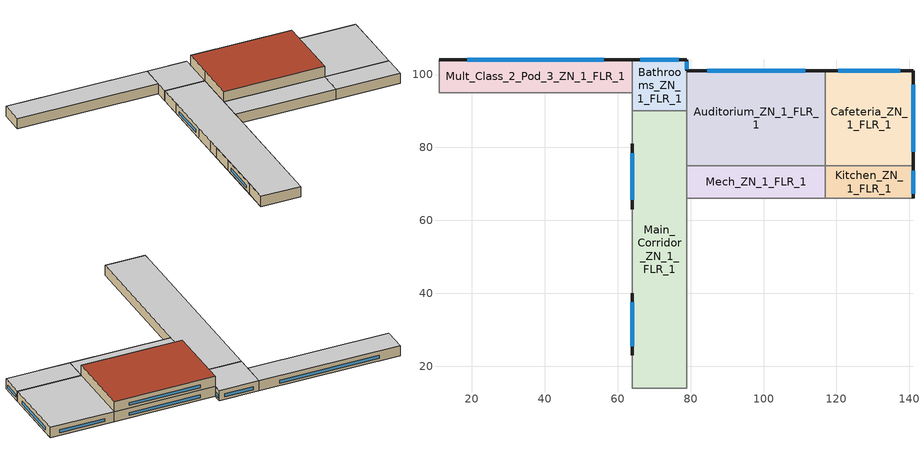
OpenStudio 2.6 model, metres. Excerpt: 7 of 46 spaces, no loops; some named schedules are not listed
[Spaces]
Kitchen_ZN_1_FLR_1
 floor ground: 141,75 141,66 117,66 117,75 z0
 wall outside (BTAP-Ext-Wall-Mass:U-0.315-:{ "cond"=>0.06} adj ext wall insulation): 141,66 141,75 z0:4
 wall to Cafeteria_ZN_1_FLR_1: 141,75 117,75 z0:4
 wall to Aux_Gym_ZN_1_FLR_1: 117,66 141,66 z0:4
 wall to Mech_ZN_1_FLR_1: 117,75 117,66 z0:4
 window (BTAP-Ext-DaylightDiffuser:U=0.210 SHGC=0.600-:{ "cond"=>0.7}): 141,67.34 141,73.66 z1:2.14
 ceiling to LIBRARY_MEDIA_CENTER_ZN_1_FLR_2: 141,66 141,75 117,75 117,66 z4
Auditorium_ZN_1_FLR_1
 floor ground: 117,101 117,75 79,75 79,101 z0
 wall outside (BTAP-Ext-Wall-Mass:U-0.315-:{ "cond"=>0.06} adj ext wall insulation): 117,101 79,101 z4:8; 117,101 79,101 z0:4
 wall to LIBRARY_MEDIA_CENTER_ZN_1_FLR_2: 117,75 117,101 z4:8
 wall to Main_Corridor_ZN_1_FLR_1: 79,90 79,75 z0:4
 wall to Cafeteria_ZN_1_FLR_1: 117,75 117,101 z0:4
 wall to Bathrooms_ZN_1_FLR_2: 79,101 79,90 z4:8
 wall to Bathrooms_ZN_1_FLR_1: 79,101 79,90 z0:4
 wall to Main_Corridor_ZN_1_FLR_2: 79,90 79,75 z4:8
 wall to Mech_ZN_1_FLR_2: 79,75 117,75 z4:8
 wall to Mech_ZN_1_FLR_1: 79,75 117,75 z0:4
 window (BTAP-Ext-DaylightDiffuser:U=0.210 SHGC=0.600-:{ "cond"=>0.7}): 111.42,101 84.58,101 z1:2.13; 111.42,101 84.58,101 z5:6.13
 roof outside (BTAP-Ext-Roof-Metal:U-0.193-:{ "cond"=>0.057} adj roof insulation): 117,75 117,101 79,101 79,75 z8
Cafeteria_ZN_1_FLR_1
 floor ground: 141,101 141,75 117,75 117,101 z0
 wall outside (BTAP-Ext-Wall-Mass:U-0.315-:{ "cond"=>0.06} adj ext wall insulation): 141,75 141,101 117,101 z0:4
 window (BTAP-Ext-DaylightDiffuser:U=0.210 SHGC=0.600-:{ "cond"=>0.7}): 141,78.83 141,97.17 / 137.47,101 120.53,101 z1:2.13
 ceiling to LIBRARY_MEDIA_CENTER_ZN_1_FLR_2: 141,75 141,101 117,101 117,75 z4
Main_Corridor_ZN_1_FLR_1
 floor ground: 79,90 79,14 64,14 64,90 z0
 wall outside (BTAP-Ext-Wall-Mass:U-0.315-:{ "cond"=>0.06} adj ext wall insulation): 64,81 64,63 / 64,40 64,23 z0:4
 wall to Mult_Class_2_Pod_1_ZN_1_FLR_1: 64,23 64,14 z0:4
 wall to Mult_Class_2_Pod_2_ZN_1_FLR_1: 64,63 64,54 z0:4
 wall to Lobby_ZN_1_FLR_1: 64,14 79,14 z0:4
 wall to Mult_Class_1_Pod_3_ZN_1_FLR_1: 64,90 64,81 z0:4
 wall to Mech_ZN_1_FLR_1: 79,66 79,75 z0:4
 wall to Mult_Class_1_Pod_2_ZN_1_FLR_1: 64,49 64,40 z0:4
 wall to Gym_ZN_1_FLR_1: 79,14 79,66 z0:4
 wall to Corridor_Pod_2_ZN_1_FLR_1: 64,54 64,49 z0:4
 wall to Bathrooms_ZN_1_FLR_1: 79,90 64,90 z0:4
 window (BTAP-Ext-DaylightDiffuser:U=0.210 SHGC=0.600-:{ "cond"=>0.7}): 64,37.49 64,25.51 / 64,78.35 64,65.65 z1:2.13
 ceiling to Main_Corridor_ZN_1_FLR_2: 79,14 79,90 64,90 64,14 z4
Bathrooms_ZN_1_FLR_1
 floor ground: 79,104 79,90 64,90 64,104 z0
 wall outside (BTAP-Ext-Wall-Mass:U-0.315-:{ "cond"=>0.06} adj ext wall insulation): 79,101 79,104 64,104 z0:4
 wall to Corridor_Pod_3_ZN_1_FLR_1: 64,95 64,90 z0:4
 wall to Mult_Class_2_Pod_3_ZN_1_FLR_1: 64,104 64,95 z0:4
 window (BTAP-Ext-DaylightDiffuser:U=0.210 SHGC=0.600-:{ "cond"=>0.7}): 79,101.46 79,103.54 z1:2.15; 76.79,104 66.21,104 z1:2.13
 ceiling to Bathrooms_ZN_1_FLR_2: 79,90 79,104 64,104 64,90 z4
Mult_Class_2_Pod_3_ZN_1_FLR_1
 floor ground: 64,104 64,95 11,95 11,104 z0
 wall outside (BTAP-Ext-Wall-Mass:U-0.315-:{ "cond"=>0.06} adj ext wall insulation): 64,104 11,104 z0:4
 wall to Corner_Class_2_Pod_3_ZN_1_FLR_1: 11,104 11,95 z0:4
 wall to Corridor_Pod_3_ZN_1_FLR_1: 11,95 64,95 z0:4
 window (BTAP-Ext-DaylightDiffuser:U=0.210 SHGC=0.600-:{ "cond"=>0.7}): 56.22,104 18.78,104 z1:2.13
 ceiling to Mult_Class_2_Pod_3_ZN_1_FLR_2: 64,95 64,104 11,104 11,95 z4
Mech_ZN_1_FLR_1
 floor ground: 117,75 117,66 79,66 79,75 z0
 wall to Gym_ZN_1_FLR_1: 79,66 117,66 z0:4
 ceiling to Mech_ZN_1_FLR_2: 117,66 117,75 79,75 79,66 z4
[Site]
Victoria Intl AP: Latitude {deg}=48.647; Longitude {deg}=-123.426; Time Zone {hr}=-8; Elevation {m}=19.5; Terrain=City
[Building]
SecondarySchool-CAN_BC_Victoria.Intl.AP.717990_CWEC2016.epw created: 2019-08-07 21:14:20 +0000: North Axis {deg}=0; Default Construction Set=BTAP-Mass at hdd = 2850.0 adj roof insulation adj ext wall insulation; Standards Number of Stories=2; Standards Number of Above Ground Stories=2; Standards Building Type=NECB2017_SecondarySchool
[ClimateZones]
Climate Zone Institution Name 1=ASHRAE; Climate Zone Document Name 1=ANSI/ASHRAE Standard 169; Climate Zone Document Year 1=2006; Climate Zone Institution Name 2=CEC; Climate Zone Document Name 2=California Climate Zone Descriptions; Climate Zone Document Year 2=1995
[Site:WaterMainsTemperature]
Calculation Method=Correlation; Annual Average Outdoor Air Temperature {C}=10.0917; Maximum Difference In Monthly Average Outdoor Air Temperatures {deltaC}=12.6
[Site:GroundTemperature:BuildingSurface]
19.527, 19.502, 19.536, 19.598, 20.002, 21.64, 22.225, 22.375, 21.449, 20.121, 19.802, 19.633
[SizingPeriod:DesignDay] Barometric Pressure {Pa}=101091; Sky Clearness=0; Rain Indicator=0; Snow Indicator=0; Day of Month=21; Daylight Saving Time Indicator=0; Humidity Indicating Type=Wetbulb; Dry-Bulb Temperature Range Modifier Type=DefaultMultipliers
Name | Maximum Dry-Bulb Temperature {C} | Daily Dry-Bulb Temperature Range {deltaC} | Humidity Indicating Conditions at Maximum Dry-Bulb | Wind Speed {m/s} | Wind Direction {deg} | Month | Day Type | Solar Model Indicator | ASHRAE Taub | ASHRAE Taud
Victoria Intl AP Ann Clg .4% Condns DB=>MWB | 26.7 | 10.1 | 17.7 | 2.8 | 120 | 7 | SummerDesignDay | ASHRAETau | 0.349 | 2.532
Victoria Intl AP Ann Htg 99.6% Condns DB | -4 | 0 | -4 | 3.8 | 250 | 12 | WinterDesignDay | ASHRAEClearSky
[Material:NoMass] Roughness=Smooth; Thermal Absorptance=0.9; Solar Absorptance=0.7
Name | Thermal Resistance {m2-K/W} | Visible Absorptance
Typical Carpet Pad | 0.21648 | 0.8
Typical Insulation 1 | 4.14482 | 0.7
Typical Insulation 2 | 2.90366 | 0.7
Typical Insulation 3 | 5.18133 | 0.7
Typical Carpet Pad 2 | 1.25503 | 0.8
Typical Carpet Pad 3 | 1.69459 | 0.8
Typical Insulation 4 | 0.476173 | 0.7
Typical Insulation 5 | 0.47619 | 0.7
Typical Insulation 6 R-99.97_R-value 50.0 (ft^2*h*R/Btu) | 8.80551 | 0.7
Typical Insulation 6 R-93.1_R-value 40.0 (ft^2*h*R/Btu) | 7.04441 | 0.7
[Material]
Name | Roughness | Thickness {m} | Conductivity {W/m-K} | Density {kg/m3} | Specific Heat {J/kg-K} | Thermal Absorptance | Solar Absorptance | Visible Absorptance
100mm Normalweight concrete floor | MediumSmooth | 0.1016 | 2.31 | 2322 | 832
G01 13mm gypsum board | Smooth | 0.0127 | 0.16 | 800 | 1090 | 0.9 | 0.7 | 0.5
G05 25mm wood | MediumSmooth | 0.0254 | 0.15 | 608 | 1630 | 0.9 | 0.5 | 0.5
4 in. Normalweight Concrete Floor | MediumRough | 0.1016 | 2.31 | 2322 | 832 | 0.9 | 0.7 | 0.7
1IN Stucco; 1IN Stucco 1 | Smooth | 0.0253 | 0.6918 | 1858 | 837 | 0.9 | 0.7 | 0.92
8IN CONCRETE HW RefBldg; 8IN CONCRETE HW RefBldg 1 | Rough | 0.2032 | 1.311 | 2240 | 836.8 | 0.9 | 0.7 | 0.7
1/2IN Gypsum; 1/2IN Gypsum 1 | Smooth | 0.0127 | 0.16 | 784.9 | 830 | 0.9 | 0.4 | 0.4
Metal Roof Surface; F08 Metal surface; Metal Roof Surface 1 | Smooth | 0.0008 | 45.28 | 7824 | 500 | 0.9 | 0.7 | 0.7
6 in. Normalweight Concrete Floor | MediumRough | 0.1524 | 2.31 | 2322 | 832 | 0.9 | 0.7 | 0.7
[Construction]
BTAP-Int-Floor: 100mm Normalweight concrete floor, Typical Carpet Pad
BTAP-Int-Wall: G01 13mm gypsum board, G01 13mm gypsum board
BTAP-Int-Ceiling: Typical Carpet Pad, 100mm Normalweight concrete floor
BTAP-Ext-DaylightDiffuser: SimpleGlazing
BTAP-Int-Door: G05 25mm wood
BTAP-Ext-Floor-Mass:U-0.227: Typical Insulation 1, 4 in. Normalweight Concrete Floor, Typical Carpet Pad
BTAP-Ext-Wall-Mass:U-0.315: 1IN Stucco, 8IN CONCRETE HW RefBldg, Typical Insulation 2, 1/2IN Gypsum
BTAP-Ext-Roof-Metal:U-0.193: Metal Roof Surface, Typical Insulation 3
BTAP-Grnd-Floor-Mass:U-0.757: 6 in. Normalweight Concrete Floor, Typical Carpet Pad 2
BTAP-Grnd-Roof-Mass:U-0.568: 6 in. Normalweight Concrete Floor, Typical Carpet Pad 3
BTAP-Ext-Door:U-2.1: F08 Metal surface, Typical Insulation 4
BTAP-Ext-OverHeadDoor:U-2.1: Typical Insulation 5
BTAP-Ext-DaylightDiffuser:U=0.210 SHGC=0.600: SimpleGlazing:U=0.210 SHGC=0.600
BTAP-Ext-DaylightDiffuser:U=0.210 SHGC=0.600-:{ "cond"=>0.7}: SimpleGlazing:U=0.210 SHGC=0.600 1 U-0.12
BTAP-Ext-Roof-Metal:U-0.193-:{ "cond"=>0.057} adj roof insulation: Metal Roof Surface 1, Typical Insulation 6 R-99.97_R-value 50.0 (ft^2*h*R/Btu)
BTAP-Ext-Wall-Mass:U-0.315-:{ "cond"=>0.06} adj ext wall insulation: 1IN Stucco 1, 8IN CONCRETE HW RefBldg 1, Typical Insulation 6 R-93.1_R-value 40.0 (ft^2*h*R/Btu), 1/2IN Gypsum 1
[DefaultConstructionSet] Default Interior Surface Constructions=Default Surface Constructions 2; Default Ground Contact Surface Constructions=BTAP-Mass at hdd = 2850.0 1; Default Exterior SubSurface Constructions=BTAP-Mass at hdd = 2850.0; Default Interior SubSurface Constructions=Default Sub Surface Constructions 2; Interior Partition Construction=BTAP-Int-Door
Name | Default Exterior Surface Constructions
BTAP-Mass at hdd = 2850.0 | BTAP-Mass at hdd = 2850.0
BTAP-Mass at hdd = 2850.0 adj roof insulation adj ext wall insulation | BTAP-Mass at hdd = 2850.0 adj roof insulation adj ext wall insulation
[DefaultSurfaceConstructions]
Name | Floor Construction | Wall Construction | Roof Ceiling Construction
Default Surface Constructions 2 | BTAP-Int-Floor | BTAP-Int-Wall | BTAP-Int-Ceiling
BTAP-Mass at hdd = 2850.0; BTAP-Mass at hdd = 2850.0 adj roof insulation adj ext wall insulation | BTAP-Ext-Floor-Mass:U-0.227 | BTAP-Ext-Wall-Mass:U-0.315 | BTAP-Ext-Roof-Metal:U-0.193
BTAP-Mass at hdd = 2850.0 1 | BTAP-Grnd-Floor-Mass:U-0.757 | BTAP-Grnd-Roof-Mass:U-0.568 | BTAP-Grnd-Roof-Mass:U-0.568
[DefaultSubSurfaceConstructions]
Name | Fixed Window Construction | Operable Window Construction | Door Construction | Glass Door Construction | Overhead Door Construction | Skylight Construction | Tubular Daylight Dome Construction | Tubular Daylight Diffuser Construction
Default Sub Surface Constructions 2 | BTAP-Ext-DaylightDiffuser | BTAP-Ext-DaylightDiffuser | BTAP-Int-Door
BTAP-Mass at hdd = 2850.0 | BTAP-Ext-DaylightDiffuser:U=0.210 SHGC=0.600 | BTAP-Ext-DaylightDiffuser:U=0.210 SHGC=0.600 | BTAP-Ext-Door:U-2.1 | BTAP-Ext-DaylightDiffuser:U=0.210 SHGC=0.600 | BTAP-Ext-OverHeadDoor:U-2.1 | BTAP-Ext-DaylightDiffuser:U=0.210 SHGC=0.600 | BTAP-Ext-DaylightDiffuser:U=0.210 SHGC=0.600 | BTAP-Ext-DaylightDiffuser:U=0.210 SHGC=0.600
[WindowMaterial:SimpleGlazingSystem] U-Factor {W/m2-K}=1; Solar Heat Gain Coefficient=0.6; Visible Transmittance=0.21
SimpleGlazing; SimpleGlazing:U=0.210 SHGC=0.600; SimpleGlazing:U=0.210 SHGC=0.600 1 U-0.12
[Space] Building Story=Building Story 1; Part of Total Floor Area=Yes
Name | Space Type | Thermal Zone
Kitchen_ZN_1_FLR_1 | Space Function Food preparation area | ALL_ST=Food preparation area_FL=Building Story 1_SCH=B
Auditorium_ZN_1_FLR_1 | Space Function Audience seating area permanent - auditorium | ALL_ST=Audience seating area permanent - auditorium_FL=Building Story 1_SCH=C
Cafeteria_ZN_1_FLR_1 | Space Function Conference/Meeting/Multi-purpose room | ALL_ST=Conference/Meeting/Multi-purpose room_FL=Building Story 1_SCH=C
Mech_ZN_1_FLR_1 | Space Function Electrical/Mechanical room-sch-D | WILD_ST=Electrical/Mechanical room-sch-D_FL=Building Story 1_SCH=D
Main_Corridor_ZN_1_FLR_1 | Space Function Corridor/Transition area other-sch-D | WILD_ST=Corridor/Transition area other-sch-D_FL=Building Story 1_SCH=D
Bathrooms_ZN_1_FLR_1 | Space Function Washroom - other-sch-D | WET_ST=Washroom - other-sch-D_FL=Building Story 1_SCHD
Mult_Class_2_Pod_3_ZN_1_FLR_1 | Space Function Classroom/Lecture hall/Training room other | ALL_ST=Classroom/Lecture hall/Training room other_FL=Building Story 1_SCH=D 1
[BuildingStory]
Building Story 1: Nominal Z Coordinate {m}=0
[SpaceType] Standards Building Type=Space Function
Name | Default Schedule Set | Design Specification Outdoor Air Object | Standards Space Type
Space Function Audience seating area permanent - auditorium | Space Function Audience seating area permanent - auditorium Schedule Set | Space Function Audience seating area permanent - auditorium Ventilation | Audience seating area permanent - auditorium
Space Function Washroom - other-sch-D | Space Function Washroom - other-sch-D Schedule Set | Space Function Washroom - other-sch-D Ventilation | Washroom - other-sch-D
Space Function Conference/Meeting/Multi-purpose room | Space Function Conference/Meeting/Multi-purpose room Schedule Set | Space Function Conference/Meeting/Multi-purpose room Ventilation | Conference/Meeting/Multi-purpose room
Space Function Classroom/Lecture hall/Training room other | Space Function Classroom/Lecture hall/Training room other Schedule Set | Space Function Classroom/Lecture hall/Training room other Ventilation | Classroom/Lecture hall/Training room other
Space Function Corridor/Transition area other-sch-D | Space Function Corridor/Transition area other-sch-D Schedule Set | Space Function Corridor/Transition area other-sch-D Ventilation | Corridor/Transition area other-sch-D
Space Function Food preparation area | Space Function Food preparation area Schedule Set | Space Function Food preparation area Ventilation | Food preparation area
Space Function Electrical/Mechanical room-sch-D | Space Function Electrical/Mechanical room-sch-D Schedule Set | Space Function Electrical/Mechanical room-sch-D Ventilation | Electrical/Mechanical room-sch-D
[People:Definition] Number of People Calculation Method=People/Area; Fraction Radiant=0.3
Name | People per Space Floor Area {person/m2}
Space Function Audience seating area permanent - auditorium People Definition; Space Function Conference/Meeting/Multi-purpose room People Definition | 0.200073
Space Function Classroom/Lecture hall/Training room other People Definition | 0.133382
Space Function Corridor/Transition area other-sch-D People Definition | 0.0100036
Space Function Electrical/Mechanical room-sch-D People Definition | 0.00500182
Space Function Food preparation area People Definition | 0.0500182
Space Function Washroom - other-sch-D People Definition | 0.0333454
[People] Work Efficiency Schedule=Work Efficiency Schedule; Clothing Insulation Schedule=Clothing Schedule; Air Velocity Schedule=Air Velocity Schedule; Multiplier=1
Name | People Definition | Space or SpaceType
Space Function Audience seating area permanent - auditorium People | Space Function Audience seating area permanent - auditorium People Definition | Space Function Audience seating area permanent - auditorium
Space Function Classroom/Lecture hall/Training room other People | Space Function Classroom/Lecture hall/Training room other People Definition | Space Function Classroom/Lecture hall/Training room other
Space Function Conference/Meeting/Multi-purpose room People | Space Function Conference/Meeting/Multi-purpose room People Definition | Space Function Conference/Meeting/Multi-purpose room
Space Function Corridor/Transition area other-sch-D People | Space Function Corridor/Transition area other-sch-D People Definition | Space Function Corridor/Transition area other-sch-D
Space Function Electrical/Mechanical room-sch-D People | Space Function Electrical/Mechanical room-sch-D People Definition | Space Function Electrical/Mechanical room-sch-D
Space Function Food preparation area People | Space Function Food preparation area People Definition | Space Function Food preparation area
Space Function Washroom - other-sch-D People | Space Function Washroom - other-sch-D People Definition | Space Function Washroom - other-sch-D
[Lights:Definition] Design Level Calculation Method=Watts/Area; Fraction Radiant=0.5; Fraction Visible=0.2
Name | Watts per Space Floor Area {W/m2}
Space Function Audience seating area permanent - auditorium Lights Definition-new - 85.0 percent reduction | 3.25
Space Function Washroom - other-sch-D Lights Definition-new - 85.0 percent reduction | 3.4
Space Function Classroom/Lecture hall/Training room other Lights Definition-new - 85.0 percent reduction | 3.8
Space Function Corridor/Transition area other-sch-D Lights Definition-new - 85.0 percent reduction | 2.2
Space Function Food preparation area Lights Definition-new - 85.0 percent reduction | 5.85
Space Function Electrical/Mechanical room-sch-D Lights Definition - 85.0 percent reduction | 2.33
Space Function Conference/Meeting/Multi-purpose room Lights Definition-new - 85.0 percent reduction | 5.25
[Lights] Fraction Replaceable=1
Name | Lights Definition | Space or SpaceType
Space Function Audience seating area permanent - auditorium Lights 85.0 percent reduction | Space Function Audience seating area permanent - auditorium Lights Definition-new - 85.0 percent reduction | Space Function Audience seating area permanent - auditorium
Space Function Classroom/Lecture hall/Training room other Lights 85.0 percent reduction | Space Function Classroom/Lecture hall/Training room other Lights Definition-new - 85.0 percent reduction | Space Function Classroom/Lecture hall/Training room other
Space Function Conference/Meeting/Multi-purpose room Lights 85.0 percent reduction | Space Function Conference/Meeting/Multi-purpose room Lights Definition-new - 85.0 percent reduction | Space Function Conference/Meeting/Multi-purpose room
Space Function Corridor/Transition area other-sch-D Lights 85.0 percent reduction | Space Function Corridor/Transition area other-sch-D Lights Definition-new - 85.0 percent reduction | Space Function Corridor/Transition area other-sch-D
Space Function Electrical/Mechanical room-sch-D Lights 85.0 percent reduction | Space Function Electrical/Mechanical room-sch-D Lights Definition - 85.0 percent reduction | Space Function Electrical/Mechanical room-sch-D
Space Function Food preparation area Lights 85.0 percent reduction | Space Function Food preparation area Lights Definition-new - 85.0 percent reduction | Space Function Food preparation area
Space Function Washroom - other-sch-D Lights 85.0 percent reduction | Space Function Washroom - other-sch-D Lights Definition-new - 85.0 percent reduction | Space Function Washroom - other-sch-D
[ElectricEquipment:Definition] Design Level Calculation Method=Watts/Area; Fraction Radiant=0.5
Name | Watts per Space Floor Area {W/m2}
Space Function Audience seating area permanent - auditorium Elec Equip Definition - 50.0 percent reduction | 1.25045
Space Function Washroom - other-sch-D Elec Equip Definition - 50.0 percent reduction; Space Function Electrical/Mechanical room-sch-D Elec Equip Definition - 50.0 percent reduction; Space Function Conference/Meeting/Multi-purpose room Elec Equip Definition - 50.0 percent reduction | 0.500182
Space Function Food preparation area Elec Equip Definition - 50.0 percent reduction | 5.00182
[ElectricEquipment]
Name | Electric Equipment Definition | Space or SpaceType
Space Function Audience seating area permanent - auditorium Elec Equip 50.0 percent reduction | Space Function Audience seating area permanent - auditorium Elec Equip Definition - 50.0 percent reduction | Space Function Audience seating area permanent - auditorium
Space Function Classroom/Lecture hall/Training room other Elec Equip 50.0 percent reduction | Space Function Classroom/Lecture hall/Training room other Elec Equip Definition - 50.0 percent reduction | Space Function Classroom/Lecture hall/Training room other
Space Function Conference/Meeting/Multi-purpose room Elec Equip 50.0 percent reduction | Space Function Conference/Meeting/Multi-purpose room Elec Equip Definition - 50.0 percent reduction | Space Function Conference/Meeting/Multi-purpose room
Space Function Electrical/Mechanical room-sch-D Elec Equip 50.0 percent reduction | Space Function Electrical/Mechanical room-sch-D Elec Equip Definition - 50.0 percent reduction | Space Function Electrical/Mechanical room-sch-D
Space Function Food preparation area Elec Equip 50.0 percent reduction | Space Function Food preparation area Elec Equip Definition - 50.0 percent reduction | Space Function Food preparation area
Space Function Washroom - other-sch-D Elec Equip 50.0 percent reduction | Space Function Washroom - other-sch-D Elec Equip Definition - 50.0 percent reduction | Space Function Washroom - other-sch-D
[DesignSpecification:OutdoorAir] Outdoor Air Method=Sum; Outdoor Air Flow per Person {m3/s-person}=0; Outdoor Air Flow Rate {m3/s}=0; Outdoor Air Flow Air Changes per Hour {1/hr}=0
Name | Outdoor Air Flow per Floor Area {m3/s-m2}
Space Function Audience seating area permanent - auditorium Ventilation | 0.0041148
Space Function Classroom/Lecture hall/Training room other Ventilation | 0.00278384
Space Function Conference/Meeting/Multi-purpose room Ventilation | 0.0015748
Space Function Corridor/Transition area other-sch-D Ventilation; Space Function Electrical/Mechanical room-sch-D Ventilation; Space Function Washroom - other-sch-D Ventilation | 0.0003048
Space Function Food preparation area Ventilation | 0.0013716
[DefaultScheduleSet] People Activity Level Schedule=NECB-Activity; Infiltration Schedule=Always On
Name | Number of People Schedule | Lighting Schedule | Electric Equipment Schedule
Space Function Audience seating area permanent - auditorium Schedule Set | NECB-C-Occupancy | NECB-C-Lighting | NECB-C-Electric-Equipment
Space Function Classroom/Lecture hall/Training room other Schedule Set; Space Function Washroom - other-sch-D Schedule Set | NECB-D-Occupancy | NECB-D-Occupancy-NECB-D-Lighting-0.5-0.0-0.67-Light Ruleset | NECB-D-Electric-Equipment
Space Function Conference/Meeting/Multi-purpose room Schedule Set | NECB-C-Occupancy | NECB-C-Occupancy-NECB-C-Lighting-0.5-0.0-0.67-Light Ruleset | NECB-C-Electric-Equipment
Space Function Corridor/Transition area other-sch-D Schedule Set; Space Function Electrical/Mechanical room-sch-D Schedule Set | NECB-D-Occupancy | NECB-D-Lighting | NECB-D-Electric-Equipment
Space Function Food preparation area Schedule Set | NECB-B-Occupancy | NECB-B-Occupancy-NECB-B-Lighting-0.0-0.0-0.67-Light Ruleset | NECB-B-Electric-Equipment
[ThermostatSetpoint:DualSetpoint]
Name | Heating Setpoint Temperature Schedule | Cooling Setpoint Temperature Schedule
Space Function Washroom - other-sch-D Thermostat 5; Space Function Classroom/Lecture hall/Training room other Thermostat 53; Space Function Corridor/Transition area other-sch-D Thermostat 18; Space Function Electrical/Mechanical room-sch-D Thermostat 5 | NECB-D-Thermostat Setpoint-Heating | NECB-D-Thermostat Setpoint-Cooling
Space Function Audience seating area permanent - auditorium Thermostat 3; Space Function Conference/Meeting/Multi-purpose room Thermostat 3 | NECB-C-Thermostat Setpoint-Heating | NECB-C-Thermostat Setpoint-Cooling
Space Function Food preparation area Thermostat 3 | NECB-B-Thermostat Setpoint-Heating | NECB-B-Thermostat Setpoint-Cooling
[SpaceInfiltration:DesignFlowRate] Schedule=Always On Discrete; Design Flow Rate Calculation Method=Flow/ExteriorArea; Flow per Exterior Surface Area {m3/s-m2}=3.4401e-05; Constant Term Coefficient=0; Temperature Term Coefficient=0; Velocity Term Coefficient=0.224; Velocity Squared Term Coefficient=0
Name | Space or SpaceType
Auditorium_ZN_1_FLR_1 Infiltration | Auditorium_ZN_1_FLR_1
Bathrooms_ZN_1_FLR_1 Infiltration | Bathrooms_ZN_1_FLR_1
Cafeteria_ZN_1_FLR_1 Infiltration | Cafeteria_ZN_1_FLR_1
Kitchen_ZN_1_FLR_1 Infiltration | Kitchen_ZN_1_FLR_1
Main_Corridor_ZN_1_FLR_1 Infiltration | Main_Corridor_ZN_1_FLR_1
Mult_Class_2_Pod_3_ZN_1_FLR_1 Infiltration | Mult_Class_2_Pod_3_ZN_1_FLR_1
[ThermalZone] Use Ideal Air Loads=No
Name | Thermostat
WET_ST=Washroom - other-sch-D_FL=Building Story 1_SCHD | Space Function Washroom - other-sch-D Thermostat 5
ALL_ST=Classroom/Lecture hall/Training room other_FL=Building Story 1_SCH=D 1 | Space Function Classroom/Lecture hall/Training room other Thermostat 53
ALL_ST=Audience seating area permanent - auditorium_FL=Building Story 1_SCH=C | Space Function Audience seating area permanent - auditorium Thermostat 3
ALL_ST=Food preparation area_FL=Building Story 1_SCH=B | Space Function Food preparation area Thermostat 3
ALL_ST=Conference/Meeting/Multi-purpose room_FL=Building Story 1_SCH=C | Space Function Conference/Meeting/Multi-purpose room Thermostat 3
WILD_ST=Corridor/Transition area other-sch-D_FL=Building Story 1_SCH=D | Space Function Corridor/Transition area other-sch-D Thermostat 18
WILD_ST=Electrical/Mechanical room-sch-D_FL=Building Story 1_SCH=D | Space Function Electrical/Mechanical room-sch-D Thermostat 5
